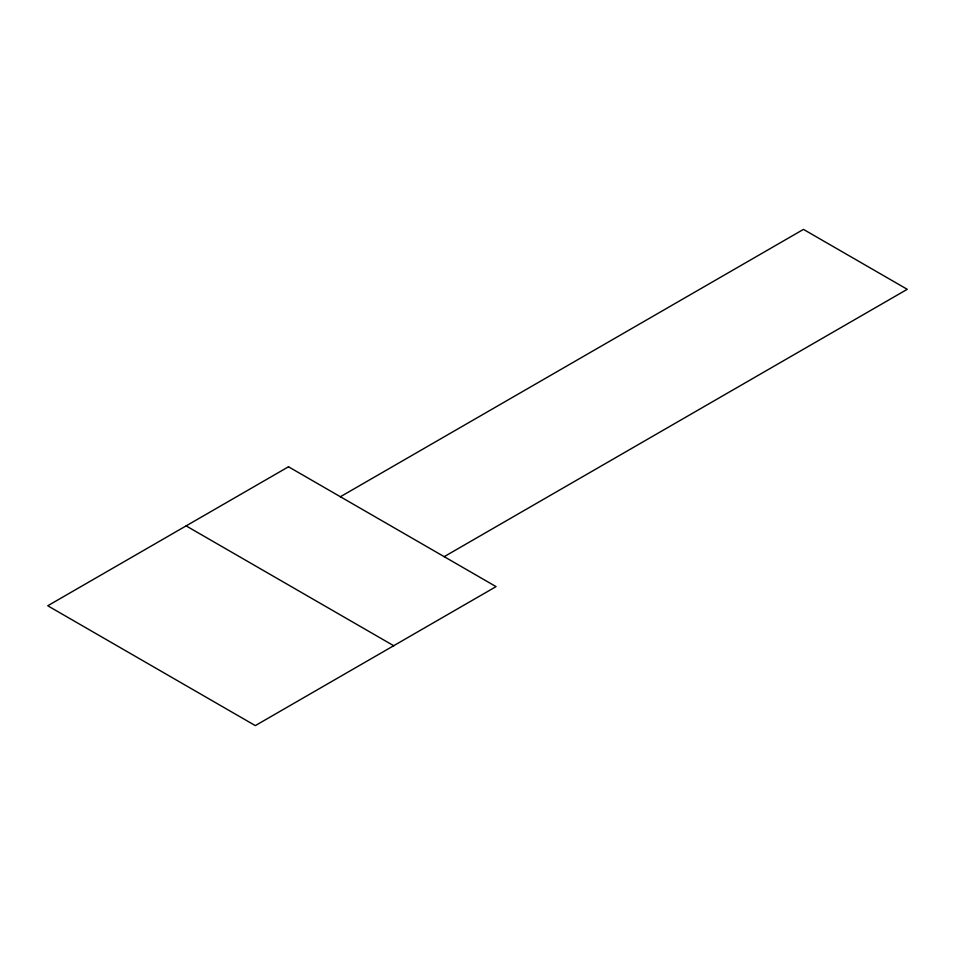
<?xml version="1.0" encoding="UTF-8"?>
<svg xmlns="http://www.w3.org/2000/svg" width="955" height="955" viewBox="0 0 955 955"><rect width="100%" height="100%" fill="white"/><g stroke="black" fill="none" stroke-linecap="round" stroke-linejoin="round"><path stroke-width="1.43" d="M340.386 496.743L803.465 229.391L907.25 289.305L444.171 556.67M186.13 525.883L393.711 645.723M288.494 466.78L47.75 605.768L255.319 725.609L496.063 586.621L288.494 466.78"/></g></svg>
